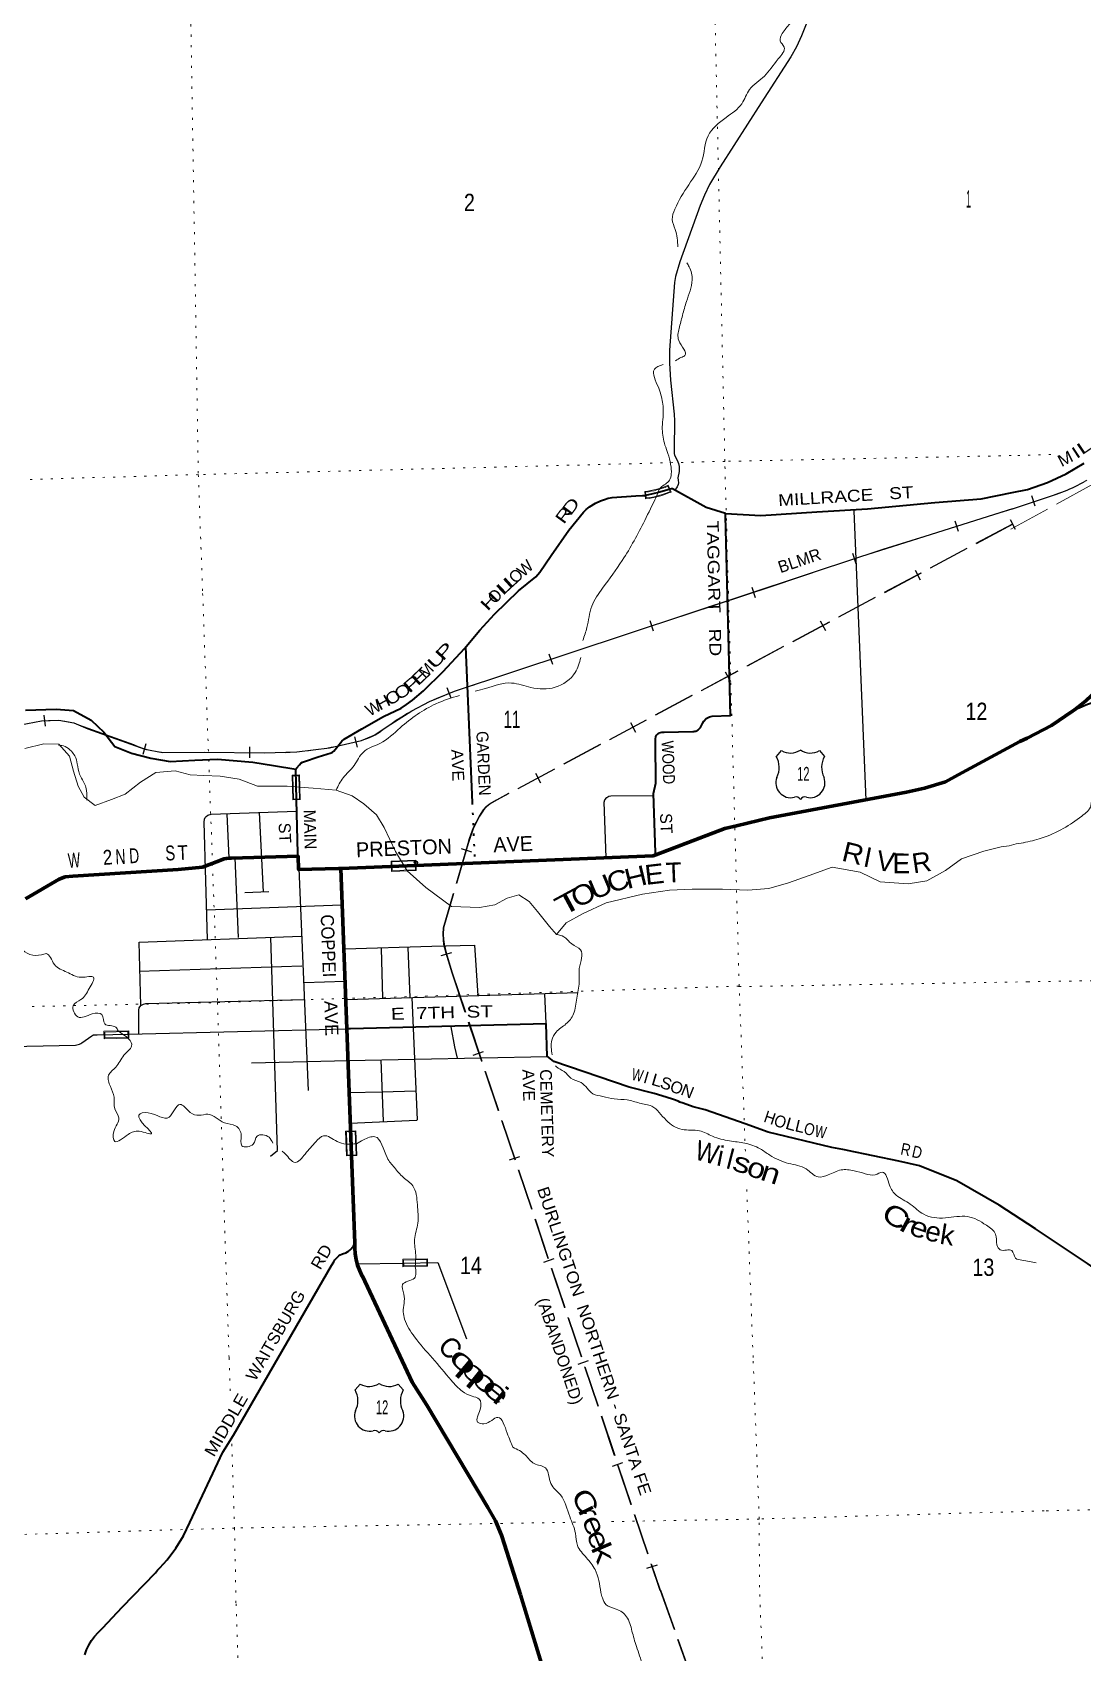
# Model space of a CAD drawing. Header units: feet. Extents: x 505285 to 763886, y -543582 to -353855.
# Drawn here: x 718928 to 729542, y -447020 to -430654 of the extents above; entities that cross this region are included whole.
import ezdxf
from ezdxf.enums import TextEntityAlignment as Align

# ---------------------------------------------------------------- set-up
doc = ezdxf.new("R2010")
doc.units = ezdxf.units.FT
doc.header["$LTSCALE"] = 70
doc.header["$PDMODE"] = 32
doc.header["$PDSIZE"] = 35
doc.linetypes.add('DOTTED', pattern=[1.5, 0.3, -1.2])
doc.linetypes.add('LONG_DASHED', pattern=[7.5, 6, -1.5])
for name, color, linetype, lineweight in [('16', 7, 'Continuous', 25), ('17', 7, 'Continuous', 25), ('20', 7, 'Continuous', 70), ('23', 7, 'Continuous', 70), ('26', 7, 'Continuous', 40), ('27', 7, 'Continuous', 13), ('29', 7, 'Continuous', 25), ('31', 7, 'Continuous', 13), ('34', 7, 'Continuous', 25), ('39', 7, 'Continuous', 13), ('53', 7, 'DOTTED', 40), ('57', 7, 'Continuous', 13), ('61', 7, 'Continuous', 13), ('63', 7, 'Continuous', 25), ('7', 7, 'DOTTED', 13)]:
    doc.layers.add(name, color=color, linetype=linetype, lineweight=lineweight)
doc.layers.add('41', color=7, linetype='Continuous')
doc.layers.add('55', color=7, linetype='Continuous')

msp = doc.modelspace()

# ---------------------------------------------------------------- linework, layer by layer
at = {"layer": '16'}
for p, q in [((726446.4, -437967.59), (726497.71, -437908.83)), ((726689.47, -437902.86), (726689.19, -437903.06)), ((726881.56, -437908.74), (726932.95, -437967.59)), ((722189.06, -444366.56), (722240.37, -444307.8)), ((722432.13, -444301.83), (722431.85, -444302.03)), ((722624.22, -444307.71), (722675.61, -444366.56))]:
    msp.add_line(p, q, dxfattribs=at)
for centre, radius, start, end in [((726588.79, -437751.17), 182.07, 239.97227, 303.45418), ((726790.57, -437751.67), 181.52, 236.33975, 300.08743), ((726790.56, -437751.17), 182.07, 236.54582, 236.59441), ((726253.42, -438078.22), 222.05, 332.97043, 29.75871), ((727125.92, -438078.22), 222.05, 150.24129, 207.02957), ((726592.61, -438233.12), 151.42, 159.09177, 283.81923), ((726786.73, -438233.12), 151.42, 256.18077, 20.90823), ((722331.45, -444150.14), 182.07, 239.97227, 303.45418), ((722533.23, -444150.64), 181.52, 236.33975, 300.08743), ((722533.22, -444150.14), 182.07, 236.54582, 236.59441), ((721996.08, -444477.19), 222.05, 332.97043, 29.75871), ((722868.58, -444477.19), 222.05, 150.24129, 207.02957), ((722335.27, -444632.09), 151.42, 159.09177, 283.81923), ((722529.39, -444632.09), 151.42, 256.18077, 20.90823)]:
    msp.add_arc(centre, radius, start, end, dxfattribs=at)
for centre, major_axis, start_param, end_param in [((726647.95, -438431.94), (-19.56, 51.67), 4.95877769, 6.28318531), ((726731.4, -438431.94), (19.56, 51.67), 0, 1.32637542), ((722390.61, -444830.91), (-19.56, 51.67), 4.95877769, 6.28318531), ((722474.06, -444830.91), (19.56, 51.67), 0, 1.32637542)]:
    msp.add_ellipse(centre, major_axis=major_axis, ratio=0.929097, start_param=start_param, end_param=end_param, dxfattribs=at)
at = {"layer": '20'}
msp.add_line((722105.78, -440720.27), (722046, -439099.05), dxfattribs=at)
for points in [[(729459.52, -437498.29), (729490.21, -437473.53), (729573.05, -437406.68), (729835.91, -437160.57), (730071.61, -436888.33), (732526.49, -434043.61)], [(728908.74, -437817.78), (728981.99, -437784.07), (729228.24, -437653.69), (729440.21, -437511.26), (729459.52, -437498.29)], [(725227.51, -438961.34), (725927, -438695.05), (726043, -438669.05), (726378, -438587.05), (727762, -438327.05), (727945, -438289.05), (728156, -438223.05), (728283, -438155.05), (728908.74, -437817.78)], [(722046, -439099.05), (722801.39, -439068.41), (725202, -438971.05), (725227.51, -438961.34)], [(722185.59, -442884.79), (722152.94, -441999.2), (722105.78, -440720.27)], [(723861.29, -446436.33), (723700.03, -445929.09), (723668.69, -445834.53), (723606.83, -445690.49), (723530.25, -445553.71), (722915, -444522.05), (722766, -444287.05), (722264, -443219.05), (722262.4, -443216.27), (722235.64, -443163.36), (722214.56, -443107.94), (722199.38, -443050.63), (722190.29, -442992.04), (722187.36, -442932.82), (722185.59, -442884.79)], [(726565.49, -455842.03), (726509.16, -453638.17), (726498.52, -453533.25), (726466.82, -453364.46), (726367.61, -452914.89), (726179.33, -452323.85), (725930.3, -451755.73), (725623.25, -451216.75), (724916.88, -450009.08), (724819.68, -449827.31), (724700.06, -449547), (724610.41, -449255.73), (724551.69, -448956.68), (724532.75, -448847.78), (724335.49, -448050.08), (724293.6, -447846.43), (723861.29, -446436.33)]]:
    msp.add_lwpolyline(points, dxfattribs=at)
at = {"layer": '23'}
for points in [[(718857.07, -439404.92), (719199.86, -439206.65), (719259.31, -439184.84), (719338, -439176.05), (720400, -439110.05), (720646, -439085.05), (720814.95, -439021.35), (720839.65, -439012.03), (720864.95, -439003.62), (720889.01, -438998.3), (720914.12, -438995.26), (720939.01, -438994.5), (721612.54, -438974.11)], [(722046, -439099.05), (722021.5, -439098.82), (721617.84, -439110.16), (721613.02, -438974.1), (721612.54, -438974.11)]]:
    msp.add_lwpolyline(points, dxfattribs=at)
at = {"layer": '26'}
for p, q in [((723305.71, -436861.96), (723372.81, -438432.91)), ((721597.4, -438405.01), (721589.24, -438098.41)), ((722185.59, -442884.79), (722186.05, -442883.7))]:
    msp.add_line(p, q, dxfattribs=at)
for points in [[(728829.12, -435301.74), (728986.28, -435270.67), (729185.69, -435202.17), (729376.84, -435113.2), (729557.65, -435004.75)], [(718860, -437501.05), (719169, -437490.05), (719342, -437505.05), (719521, -437600.05), (719651, -437721.05), (719760, -437867.05), (719931, -437934.05), (720125, -437985.05), (720322, -438019.05), (720571, -438006.05), (720798, -437996.05), (721156, -438024.05), (721364, -438058.05), (721591.65, -438097.21), (721601, -438083.05), (721625.84, -438051.02), (721642, -438036.05), (721657.71, -438026.22), (721676.6, -438017.95), (721815, -437971.05), (721946, -437931.05), (721961.13, -437923.45), (721972.94, -437914), (722055, -437815.05), (722080.38, -437792.33), (722256, -437689.05), (722476, -437566.05), (722654, -437479.05), (722708.46, -437443.86), (722771.04, -437398.97), (722880, -437306.05), (723081, -437109.05), (723295, -436876.05), (723451, -436693.05), (723597, -436532.05), (723841, -436296.05), (724017, -436152.05), (724057.92, -436106.69), (724172, -435939.05), (724349, -435683.05), (724499, -435500.05), (724525.45, -435474.73), (724558.51, -435447.56), (724618.72, -435408.58), (724668.31, -435384.96), (724708.45, -435370.78), (724747.41, -435360.15), (724788, -435353.05), (725026, -435334.05), (725093.99, -435332.7), (725122.83, -435331.05)], [(725932.12, -435515.11), (725931, -435515.05), (725738, -435452.05), (725397.27, -435265.91), (725386.55, -435264.26), (725255.52, -435303.02), (725197.83, -435316.21), (725122.83, -435331.05)], [(725932.12, -435515.11), (726289, -435533.05), (726856, -435496.05), (727369, -435468.05), (728048, -435404.05), (728516, -435365.05), (728829.12, -435301.74)], [(725227.51, -438961.34), (725226.57, -438936.49), (725204, -438342.05), (725229, -438239.05), (725224.08, -437818.06), (725223.79, -437793.01), (725228.46, -437768.06), (725229.74, -437764.69), (725233.04, -437758.19), (725237, -437752.06), (725241.57, -437746.38), (725246.72, -437741.21), (725252.38, -437736.6), (725258.49, -437732.62), (725263.18, -437730.21), (725288.14, -437723.41), (725313.18, -437722.78), (725603.99, -437715.48), (725613.62, -437715.09), (725623.15, -437713.7), (725632.49, -437711.32), (725641.53, -437707.98), (725650.16, -437703.71), (725657.27, -437699.22), (725681.01, -437675.06), (725694.27, -437649.22), (725701.06, -437635.99), (725713.88, -437611.01), (725738.89, -437586.23), (725745.03, -437581.53), (725757.27, -437574.05), (725770.22, -437567.9), (725783.75, -437563.13), (725797.03, -437559.92), (725984, -437553.05), (725932.75, -435539.75), (725932.12, -435515.11)], [(729459.52, -437498.29), (729490.21, -437482.71), (729590.09, -437439.72), (729774.26, -437378.31), (729801.29, -437369.29)], [(721612.54, -438974.11), (721611.86, -438948.47), (721597.4, -438405.01)], [(724129.78, -440998.06), (724120.65, -440668.64), (722143.18, -440719.31), (722105.78, -440720.27)], [(729064.51, -442739.55), (728698, -442500.05), (728271, -442255.05), (727894.88, -442102.18), (727686, -442057.05), (727167, -441946.93), (727153.6, -441944.09), (727117, -441937.66), (727006.59, -441918.28), (726364, -441763.05), (726131, -441680.05), (725727, -441539.05), (725604.47, -441507.96), (725505, -441471.48), (725471.77, -441459.3), (725455, -441451.66), (725406.84, -441433.24), (725331.54, -441409.44), (725211, -441373.05), (724960, -441309.05), (724199, -441048.05), (724129.75, -440995.38)], [(731560.35, -446193.15), (731288.7, -445782.53), (731230.54, -445699.74), (731095.15, -445473.88), (730984.12, -445235.11), (730360.02, -443877.95), (730301.33, -443785.26), (730152.09, -443584.75), (729982.71, -443400.93), (729795.05, -443235.83), (729591.15, -443091.25), (729064.51, -442739.55)], [(719836.25, -446562.43), (720171.75, -446213.05), (720192, -446188.05), (720215.33, -446163.05), (720288.53, -446084.59), (720378.15, -445966.34), (720454.92, -445839.36), (720518, -445705.05), (720853, -444994.05), (720959, -444825.05), (721952.12, -443109.75), (721973.79, -443072.33), (721980.74, -443059.75), (721985.31, -443052.66), (721996.92, -443038.24), (722009.97, -443025.11), (722024.33, -443013.41), (722039.82, -443003.28), (722056.3, -442994.83), (722063.16, -442992.17), (722095.14, -442981.76), (722113.16, -442972.24), (722120.97, -442967.4), (722135.69, -442955.97), (722149.14, -442943.06), (722161.17, -442928.82), (722171.65, -442913.4), (722180.45, -442896.97), (722185.59, -442884.79)], [(719459.42, -447042.74), (719476.41, -446992.47), (719498.56, -446944.26), (719525.63, -446898.62), (719557.32, -446856.07), (719593.28, -446817.06), (719594, -446816.4), (719604.53, -446806.8), (719640.75, -446768.61), (719836.25, -446562.43)]]:
    msp.add_lwpolyline(points, dxfattribs=at)
at = {"layer": '29'}
for p, q in [((727229, -435486.05), (727351.91, -438409.05)), ((720735.05, -438551.6), (721595.62, -438521.38)), ((720916.6, -438995.02), (720897.58, -438545.98)), ((721220.49, -438534.55), (721260.27, -439334.14)), ((720699.11, -439817.99), (720663.27, -438630.22)), ((721011.7, -439797.51), (720978.69, -438992.99)), ((721620.17, -439098.72), (721716.35, -441342.08)), ((721075.98, -439341.62), (721318.17, -439332.89)), ((720689.05, -439517.56), (722053.34, -439468.4)), ((722454.33, -439906.88), (722466.6, -440406.68)), ((722723.08, -439897.18), (722741.64, -440403.18)), ((721652.38, -440086.5), (720007.96, -440140.92)), ((721675.61, -440250.54), (722086.37, -440238.79)), ((722103.68, -440423.09), (724444.66, -440353.76)), ((724104.62, -440366.05), (724116.64, -440666.63)), ((720075.12, -440465.06), (721670.53, -440423.47)), ((719582.01, -440780.62), (719900.97, -440772.74)), ((722450.27, -441032.45), (722474.17, -441655.84)), ((722210.99, -443092.59), (722673.01, -443085.47))]:
    msp.add_line(p, q, dxfattribs=at)
for points in [[(727029.35, -428695.37), (727107.52, -429126.02), (727128.93, -429310.27), (727130, -429404.54), (727120.36, -429477.39), (727034.71, -429768.77), (726794.87, -430454.36), (726700.65, -430690.04), (726650.33, -430799.31), (726593.59, -430900), (726293.79, -431367.06)], [(726293.79, -431367.06), (725879.44, -432011.95), (725772.38, -432191.92), (725722.06, -432299.05), (725678.16, -432401.88), (725472.58, -432971.78), (725427.62, -433119.62), (725416.91, -433181.75), (725365.51, -433863.06), (725365.51, -433995.89)], [(725365.51, -433995.89), (725377.3, -434167.28), (725413.7, -434510.08), (725415.84, -434576.5), (725413.7, -434863.59), (725413.17, -434907.5), (725417.99, -434923.58), (725443.68, -434975), (725458.14, -435009.27), (725462.95, -435039.27), (725462.95, -435090.69), (725452.25, -435152.82), (725452.78, -435176.39), (725456.53, -435204.24), (725454.92, -435220.31), (725443.68, -435242.81), (725420.13, -435277.09)], [(724727.67, -438990.03), (724705.71, -438429.2), (724714.28, -438407.78), (724733.55, -438382.07), (724752.82, -438369.21), (724774.24, -438364.93), (725205.16, -438362.17)], [(720663.27, -438630.22), (720666.27, -438602.23), (720674.84, -438586.16), (720684.47, -438575.44), (720702.67, -438561.52), (720735.05, -438551.6)], [(720023.42, -440482.61), (720007.15, -439842.33), (721649.11, -439783.16)], [(721335.78, -442005.78), (721404.44, -441949.58), (721336.91, -439796.24)], [(722085.05, -439911.42), (722965.64, -439884.21), (723394.98, -439873.94), (723430.06, -440382.73)], [(722763.71, -440403.54), (722815.02, -441640.06), (722811.13, -441644.19), (722140.93, -441675.57)], [(720003.42, -440766.4), (720004.06, -440531.53), (720008.34, -440505.82), (720023.42, -440482.61)], [(720023.42, -440482.61), (720050.1, -440469.4), (720075.12, -440465.06)], [(719900.97, -440772.74), (722104.08, -440718.35), (722113.58, -440718.11)], [(723155.53, -440698.31), (723193.41, -440900.1), (723220.18, -441016.57)], [(718110, -440823.05), (718116.44, -440864.68), (718127.68, -440882.89), (718150.7, -440896.82), (718179.08, -440904.32), (718214.94, -440907.53), (719364.86, -440883.97), (719377.44, -440882.36), (719390.82, -440879.15), (719404.74, -440874.33), (719416.25, -440868.97), (719428.83, -440860.94), (719527.6, -440789.7), (719537.51, -440783.27), (719544.73, -440781.13), (719582.01, -440780.62)], [(721144.02, -441061.85), (722121.28, -441039.24), (724133.78, -440997.73)], [(722122, -441362.27), (722463.62, -441356.85), (722800.3, -441347.23)], [(722673.01, -443085.47), (723025, -443080.05), (723314, -443851.05)]]:
    msp.add_lwpolyline(points, dxfattribs=at)
at = {"layer": '31'}
for p, q in [((719651.21, -440744.02), (719901.14, -440738.1)), ((719901.14, -440738.1), (719902.91, -440813.08)), ((722672.75, -443122.62), (722671.2, -443047.64)), ((722922.69, -443117.47), (722672.75, -443122.62))]:
    msp.add_line(p, q, dxfattribs=at)
for points in [[(719902.91, -440813.08), (719652.98, -440819), (719651.21, -440744.02)], [(722671.2, -443047.64), (722921.15, -443042.48), (722922.69, -443117.47)]]:
    msp.add_lwpolyline(points, dxfattribs=at)
for points in [[(719659.39, -440751.82), (719893.33, -440746.28), (719894.72, -440805.27), (719660.78, -440810.81)], [(722679.36, -443055.46), (722913.31, -443050.63), (722914.53, -443109.63), (722680.58, -443114.46)]]:
    msp.add_lwpolyline(points, close=True, dxfattribs=at)
at = {"layer": '34'}
for p, q in [((729062.12, -435441), (729027.23, -435336.04)), ((728287.67, -435697.13), (728254.96, -435591.46)), ((727253.27, -436022.52), (727217.93, -435917.71)), ((726237.21, -436366.3), (726202.69, -436261.21)), ((725204.39, -436701.75), (725170.14, -436596.58)), ((724187.06, -437039.09), (724152.03, -436934.17)), ((723160.02, -437379.05), (723120.3, -437275.82)), ((719059.33, -437660.53), (719048.05, -437550.5)), ((722213.97, -437875.74), (722187.41, -437768.37)), ((720046.66, -437944.59), (720078.92, -437838.79)), ((721123.97, -437983.03), (721124.07, -437872.42))]:
    msp.add_line(p, q, dxfattribs=at)
at = {"layer": '34', "lineweight": 13}
for p, q in [((728834.22, -435466.71), (729218.72, -435338.92)), ((719349.45, -437633.38), (719953.37, -437848.03)), ((720327.97, -437928.74), (721488.38, -437929.89))]:
    msp.add_line(p, q, dxfattribs=at)
at = {"layer": '34'}
for points in [[(728834.3, -435465.53), (729218.38, -435337.88), (729246.68, -435329.02), (729274.62, -435319.57), (729302.41, -435309.63), (729330.26, -435299.32), (729357.74, -435288.41), (729384.92, -435277.06), (729412.16, -435265.35), (729439.04, -435253.03), (729465.6, -435240.28), (729492.18, -435226.99), (729518.29, -435213.31), (729544.3, -435199.31)], [(718809.13, -437648.6), (719019.99, -437609.21), (719194.3, -437600.77), (719346.12, -437628.9), (719488.01, -437687.98), (720065.87, -437893.35), (720241.6, -437927.12), (720667.54, -437924.3), (721269.21, -437929.93), (721600.96, -437921.49), (721929.91, -437879.29), (722255.35, -437806.15), (722380.46, -437751.29), (722550.56, -437642.98), (722761.43, -437507.94), (722942.77, -437413.7), (723195.55, -437307.07), (727309.1, -435945.34), (728835.49, -435464.93)]]:
    msp.add_lwpolyline(points, dxfattribs=at)
at = {"layer": '34', "lineweight": 13}
msp.add_lwpolyline([(723394.16, -437244.65), (724565.51, -436853.59), (725566.06, -436527.68), (726403.43, -436252.64), (727522.96, -435875.12), (728838.4, -435467.9)], dxfattribs=at)
for centre, radius, start, end in [((728721.75, -433718.17), 1695.23, 287.04733, 300.52286), ((724113.35, -439888.38), 2737.86, 105.22794, 127.62117), ((719134.54, -438430.83), 827.47, 74.05439, 104.45066), ((722063.89, -437147.78), 686.94, 283.12602, 303.64732), ((720312.36, -437093.37), 835.61, 244.44401, 271.323), ((721267.03, -434083.12), 3853.13, 273.29331, 284.31846)]:
    msp.add_arc(centre, radius, start, end, dxfattribs=at)
at = {"layer": '39'}
for points in [[(718851, -437889.05), (719044, -437839.05), (719195, -437843.05), (719303, -437966.05), (719345, -438116.05), (719390, -438267.05), (719451, -438380.05), (719562, -438465.05), (719729, -438402.05), (719864, -438348.05), (720019, -438227.05), (720175, -438130.05), (720371, -438112.05), (720521, -438152.05), (720660, -438160.05), (720827, -438168.05), (721018, -438198.05), (721203, -438267.05), (721504, -438269.05), (721628.14, -438278.12)], [(721628.14, -438278.12), (721764, -438288.05), (721997, -438307.05), (722159, -438365.05), (722278, -438448.05), (722406, -438558.05), (722484, -438685.05), (722599, -438928.05), (722714.68, -439123.93)], [(722714.68, -439123.93), (722903, -439293.05), (723165, -439483.05), (723448, -439493.05), (723600, -439466.05), (723725, -439400.05), (723844, -439367.05), (723947, -439432.05), (724034, -439534.05), (724153, -439687.05), (724225, -439768.05), (724322, -439648.05), (724494, -439555.05), (724726, -439448.05), (725094.74, -439359.33), (725368.18, -439319.67), (725597, -439309.05), (725901, -439310.05), (726158, -439319.05), (726372, -439303.05), (726569, -439245.05), (726778, -439172.05), (727010, -439085.05), (727293, -439138.05), (727496, -439234.05), (727780, -439254.05), (727966, -439225.05), (728156, -439119.05), (728319, -439002.05), (728542, -438923.05), (728719, -438880.05), (728799, -438870.05), (728871, -438851.05), (728942.71, -438839.13), (728940.66, -438839.6)]]:
    msp.add_lwpolyline(points, dxfattribs=at)
for points in [[(726689.86, -430465.75), (726584, -430567.05), (726507, -430666.05), (726485, -430739.05), (726525, -430802.05), (726466, -430922.05), (726326, -431095.05), (726176, -431231.05), (726097, -431374.05), (725939, -431513.05), (725757, -431699.05), (725694, -431954.05), (725561, -432193.05), (725421, -432440.05), (725394, -432543.05), (725425, -432645.05), (725451.98, -432820.48)], [(725541.33, -432982.8), (725566, -433021.05), (725596, -433154.05), (725538, -433371.05), (725498, -433513.05), (725464, -433644.05), (725461, -433767.05), (725522, -433918.05), (725482, -433939.05), (725427.31, -433970.8)], [(725302.7, -434008.44), (725214, -434057.05), (725254, -434239.05), (725280, -434316.05), (725304, -434468.05), (725294, -434663.05), (725321, -434823.05), (725351, -434909.05), (725378, -435018.05), (725385, -435115.05), (725367, -435177.05), (725279, -435252.05), (725232.09, -435347.6)], [(725232.09, -435347.6), (725116, -435584.05), (724890, -435987.05), (724691, -436267.05), (724582, -436451.05), (724532, -436664.05), (724491.55, -436795.99)], [(724470.39, -436967.71), (724414, -437119.05), (724210, -437269.05), (723967, -437272.05), (723771, -437226.05), (723508, -437280.05), (723402.59, -437308.25)], [(728942.71, -438839.13), (729124.32, -438793.83), (729346.69, -438694.66), (729534.12, -438570.41), (729625.56, -438465.12), (729630.93, -438374.48), (729658.23, -438277.15), (729717.99, -438188.9), (729800.27, -438114.05), (729898.32, -437960.31), (729994.9, -437893.07), (730154.97, -437864.14), (730401.82, -437913.03), (730677.87, -437928.87), (730844.39, -437913.82), (730984.53, -437823.15), (731200.27, -437635.72), (731336.81, -437490.88), (731471.46, -437418.47), (731603.15, -437382.35), (731763.63, -437299.12), (731880.37, -437233.28), (731953.63, -437077.05)], [(723245.95, -437351.74), (723006, -437436.05), (722646, -437678.05), (722441, -437836.05), (722273, -437923.05), (722179, -438059.05), (722068, -438184.05), (721997.38, -438307.7)], [(719191, -437855.05), (719260, -437867.05), (719322, -437916.05), (719357, -437963.05), (719382, -438044.05), (719405, -438146.05), (719445, -438225.05), (719469, -438279.05), (719478, -438409.05)], [(718604.8, -439607), (718656, -439644.05), (718703, -439725.05), (718774, -439821.05), (718812, -439901.05), (719021, -439971.05), (719067, -439960.05), (719150, -440068.05), (719277, -440146.05), (719423, -440198.05), (719546, -440199.05), (719503, -440311.05), (719419, -440424.05), (719339, -440486.05), (719386, -440597.05), (719532, -440569.05), (719631, -440576.05), (719661, -440670.05), (719771, -440703.05), (719793.92, -440739.2)], [(724180.64, -440981.19), (724177.67, -440834.22), (724220.98, -440752.33), (724320.51, -440670.52), (724397.27, -440569.4), (724429.8, -440409.5), (724454.23, -440247.86), (724455.38, -440109.14), (724468.79, -439919.75), (724378.36, -439860.54), (724299.53, -439788.89), (724225, -439768.05)], [(719793.92, -440739.2), (719931, -440895.05), (719853, -440986.05), (719770, -441108.05), (719698, -441189.05), (719716, -441303.05), (719753, -441410.05), (719762, -441526.05), (719803, -441620.05), (719751, -441758.05), (719760, -441856.05), (719896, -441786.05), (720008, -441754.05), (720133, -441779.05), (720003, -441590.05), (720097, -441567.05), (720309, -441611.05), (720419, -441482.05), (720524, -441563.05), (720613, -441593.05), (720701, -441582.05), (720868, -441668.05), (720982, -441700.05), (721039, -441795.05), (721046, -441900.05), (721160, -441884.05), (721198, -441805.05), (721320, -441815.05), (721357.43, -441874.79)], [(729073.07, -443084.56), (728928.51, -443056.78), (728863.49, -443034.9), (728826.71, -442959.78), (728709.96, -442951.73), (728676.04, -442900.64), (728662.27, -442794.59), (728568.69, -442703.34), (728378.85, -442615.39), (728154.44, -442629.13), (727936.28, -442592.41), (727800.17, -442490.56), (727658.39, -442398.95), (727590.61, -442298.77), (727517.69, -442166.61), (727444.33, -442193.25), (727345.56, -442182.58), (727232.05, -442152.31), (727101.26, -442144.74), (726970.52, -442195.46), (726870.8, -442214.97), (726747.5, -442134.79), (726570.83, -442078.55), (726379.12, -441994.69), (726282.53, -441931.68), (726127.92, -441874.68), (725974.5, -441851.82), (725802.12, -441803.47), (725669.71, -441749.73), (725494.51, -441735.65), (725332.61, -441642.73), (725187.07, -441501), (725063.45, -441469.07), (724939.84, -441437.14), (724808.98, -441427.56), (724691.6, -441401.45), (724592.27, -441374.71), (724473.85, -441262.2), (724369.87, -441217.54), (724303.29, -441151.49), (724222.31, -441100.85), (724216.12, -441092.87)], [(721451.47, -441954.77), (721484, -441983.05), (721583, -442069.05), (721684, -441984.05), (721793, -441860.05), (721870, -441800.05), (722008, -441858.05), (722098.07, -441882.88), (722202.11, -441880.44)], [(722202.11, -441880.44), (722275, -441840.05), (722388, -441809.05), (722513, -442020.05), (722586, -442121.05), (722677, -442220.05), (722772, -442304.05), (722819, -442496.05), (722823, -442682.05), (722791, -442848.05), (722802, -443004.05), (722795.13, -443118.82)], [(722795.13, -443118.82), (722788, -443238.05), (722668, -443303.05), (722683, -443399.05), (722676, -443578.05), (722690, -443652.05), (722791, -443832.05), (722970, -444046.05), (723161, -444269.05), (723273, -444381.05), (723371, -444430.05), (723442.81, -444458.67), (723453, -444564.05), (723428, -444692.05), (723491, -444710.05), (723632, -444644.05), (723727, -444804.05), (723783, -444945.05)], [(723783, -444945.05), (723910, -445025.05), (724000, -445111.05), (724112, -445154.05), (724167, -445313.05), (724264, -445427.05), (724359, -445647.05), (724416, -445814.05), (724438, -445940.05), (724527, -446062.05), (724615, -446182.05), (724672.81, -446412.17)], [(724672.81, -446412.17), (724688.38, -446467.72), (724726.54, -446536.92), (724828.42, -446580.24), (724933.26, -446657.6), (724987.61, -446802.66), (725032.19, -446958.04), (725095.92, -447151.04), (725112.55, -447315.24), (725054.4, -447469.5), (725020.89, -447641.14), (725020.31, -447765.66), (725106.35, -447891.76), (725255.83, -448054.21), (725360.1, -448183.81), (725413.78, -448377.09), (725524.86, -448534.6), (725612.25, -448636.56), (725613.45, -448825.3), (725675.85, -448970.13), (725676.11, -449124.75), (725732.67, -449422.37), (725777.56, -449662.09), (725828.04, -449957.87), (725875.51, -450145.3), (725886.77, -450333.75), (725995.84, -450491.32), (726106.53, -450634.79), (726293.1, -450900.63), (726457.4, -451016.48), (726556.41, -451174.34), (726632.33, -451371), (726774.76, -451569.81), (726843.93, -451668.26), (726980.31, -451939.53), (727056.97, -452089.99), (727168.89, -452205.31), (727284.33, -452374.75), (727392.85, -452512.26), (727482.7, -452630.21), (727558.02, -452732.51), (727641.95, -452854.65), (727638.51, -453021.42), (727613.59, -453285.2), (727638.1, -453443.15), (727650.31, -453593.42), (727645.97, -453800.38), (727638.28, -453959.25), (727704.1, -454081.9), (727787.79, -454268.3), (727826.72, -454437.9), (727868.67, -454571.26), (727882.95, -454723.48), (727895.38, -454881.77), (727972.4, -454899.68), (728076.01, -454932.9), (728157.88, -454980.79), (728174.52, -455072.7), (728152.86, -455235.97), (728160.55, -455368.29), (728238.28, -455484.58), (728270.28, -455622.24), (728316.14, -455751.48), (728397.44, -455851.6), (728478.8, -455953.73), (728539.26, -456028.33), (728601.29, -456086.82), (728655.1, -456139.53), (728736.18, -456231.62), (728774.87, -456363.1)]]:
    msp.add_spline(points, degree=3, dxfattribs=at)
at = {"layer": '53'}
msp.add_line((723372.81, -438432.91), (723398.92, -439044.18), dxfattribs=at)
at = {"layer": '55'}
msp.add_point((722803.9, -439040.71), dxfattribs=at)
at = {"layer": '57'}
for p, q in [((722802.99, -439015.73), (722553.15, -439024.82)), ((722556.97, -439129.75), (722553.15, -439024.82)), ((722802.99, -439015.73), (722806.81, -439120.66)), ((722806.81, -439120.66), (722556.97, -439129.75)), ((722092.88, -441752.51), (722197.81, -441748.68)), ((722092.88, -441752.51), (722102.02, -442002.56)), ((722197.81, -441748.68), (722206.95, -441998.73)), ((722206.95, -441998.73), (722102.02, -442002.56))]:
    msp.add_line(p, q, dxfattribs=at)
for points in [[(722795.28, -439024.01), (722561.43, -439032.52), (722564.67, -439121.46), (722798.52, -439112.95)], [(722190.1, -441756.96), (722101.16, -441760.21), (722109.72, -441994.27), (722198.66, -441991.02)]]:
    msp.add_lwpolyline(points, close=True, dxfattribs=at)
at = {"layer": '61'}
for p, q in [((725125.46, -435366.14), (725116.26, -435291.7)), ((725132.39, -435357.02), (725125.15, -435298.47)), ((725348.61, -435238.83), (725371.87, -435293.05)), ((725353.23, -435229.29), (725382.8, -435298.21)), ((721558.85, -438406.03), (721552.48, -438156.11)), ((721553.3, -438156.11), (721628.27, -438154.2)), ((721629.1, -438155.03), (721635.47, -438404.95)), ((721635.46, -438404.12), (721560.49, -438406.03))]:
    msp.add_line(p, q, dxfattribs=at)
msp.add_lwpolyline([(721560.67, -438163.92), (721621.28, -438162.37), (721627.24, -438396.32), (721566.64, -438397.87)], close=True, dxfattribs=at)
for radius, start, end in [(844.18, 276.71722, 293.27331), (852.18, 277.14433, 292.7426), (919.18, 276.71744, 293.25947), (911.18, 277.13813, 292.77376)]:
    msp.add_arc((725019.16, -434452.9), radius, start, end, dxfattribs=at)
at = {"layer": '63', "linetype": 'LONG_DASHED', "lineweight": 13}
msp.add_line((728817.53, -435671.74), (729659.16, -435209.9), dxfattribs=at)
at = {"layer": '63'}
for p, q in [((728808.66, -435573.06), (728860.81, -435670.61)), ((727849.3, -436085.93), (727901.45, -436183.47)), ((726889.95, -436598.79), (726942.09, -436696.33)), ((725930.59, -437111.65), (725982.73, -437209.2)), ((724971.23, -437624.51), (725023.38, -437722.06)), ((724011.87, -438137.37), (724064.02, -438234.92)), ((723261.1, -438898.93), (723367.24, -438930.08)), ((723060.12, -439978.91), (723165.95, -439946.75)), ((723383.41, -440984.7), (723488.23, -440949.38)), ((723749.67, -442043.94), (723854.49, -442008.62)), ((724097.04, -443074.83), (724201.86, -443039.51)), ((724444.41, -444105.71), (724549.23, -444070.39)), ((724791.78, -445136.6), (724896.6, -445101.28)), ((725139.15, -446167.49), (725243.97, -446132.17))]:
    msp.add_line(p, q, dxfattribs=at)
at = {"layer": '63', "linetype": 'LONG_DASHED', "lineweight": 13}
for points in [[(728833.44, -435617.08), (723617.6, -438405.41), (723553.09, -438443.32), (723515.14, -438474.97), (723482.95, -438507.57), (723442.84, -438570.03), (723381.41, -438687.12), (723343.63, -438795.79), (723328.87, -438847.35), (723079.17, -439698.26), (723074.45, -439764.41), (723080.32, -439816.5), (723083.9, -439866), (723105.15, -439953.41), (723165.89, -440153.31), (725268.12, -446392.09)], [(725272.44, -446391.88), (725909.27, -448185.73), (729493.23, -456263.82)]]:
    msp.add_lwpolyline(points, dxfattribs=at)
at = {"layer": '63', "linetype": 'LONG_DASHED'}
for points in [[(728835.37, -435620.7), (723619.61, -438408.99), (723555.46, -438446.68), (723517.92, -438477.99), (723486.17, -438510.15), (723446.39, -438572.09), (723385.18, -438688.75), (723347.54, -438797.03), (723332.81, -438848.49), (723083.23, -439698.99), (723078.57, -439764.33), (723084.4, -439816.12), (723087.96, -439865.36), (723109.11, -439952.33), (723169.8, -440152.06), (725272.01, -446390.78)], [(725276.3, -446390.51), (725913.08, -448184.21), (729492.8, -456265.34)]]:
    msp.add_lwpolyline(points, dxfattribs=at)
at = {"layer": '7'}
for p, q in [((729221.51, -434916.71), (728819.04, -434929.12)), ((726070.87, -440288.19), (725962.44, -436320.58)), ((730897.51, -440213.71), (728985.54, -440244.27)), ((726211.76, -444040.49), (726144.84, -442258.75)), ((720915.24, -444040.49), (720927.78, -444427.71)), ((731505.23, -445536.32), (729154.66, -445588.12))]:
    msp.add_line(p, q, dxfattribs=at)
for points in [[(719705.89, -400831.92), (719787, -403239.05), (719957, -408571.05), (720095, -413898.05), (720250, -419239.05), (720363, -424548.05), (720518, -429837.05), (720605, -435121.05), (720648.65, -436320.58)], [(725962.44, -436320.58), (725926, -434987.05), (725809, -429695.05), (725707, -424399.05), (725632, -419071.05), (725468, -413752.05), (725314, -408436.05), (725237.67, -405580.84)], [(728819.04, -434929.12), (725926, -434987.05), (720605, -435121.05), (715269, -435274.05), (710025, -435468.05), (704723, -435622.05), (702103.53, -435764.4)], [(720648.65, -436320.58), (720799, -440452.05), (720915.24, -444040.49)], [(726062.98, -440293.3), (726071, -440293.05), (727077.35, -440276.21), (728985.54, -440244.27)], [(716930.59, -440535.83), (720800, -440454.05), (726070.87, -440288.19)], [(726133.48, -441956.42), (726071, -440293.05), (726070.87, -440288.19)], [(726276.44, -446360.33), (726273, -445671.05), (726211.76, -444040.49)], [(720943.49, -444912.68), (720971, -445762.05), (720985.82, -446526.48)], [(729154.66, -445588.12), (726273, -445671.05), (724715.38, -445697.78)], [(724415.6, -445702.93), (720971, -445762.05), (715633, -445923.05), (710373, -446041.05), (704997, -446193.05), (699849, -446405.05), (697462.68, -446537.91)], [(727443.47, -484881.12), (727384.85, -482637.09), (727232.71, -477357.89), (727051.38, -472115.65), (726883.53, -466850.94), (726693.54, -461659.15), (726570.74, -456349), (726451.98, -450966.43), (726276.44, -446360.33)], [(720985.82, -446526.48), (721136.33, -451124.56), (721281.98, -456460.18), (721458.93, -461762.79), (721613.6, -466987.7), (721748.42, -472223.22), (721958.69, -477492.75), (722146.44, -482748.87), (722310.61, -487953.43), (722418.11, -492202.06)]]:
    msp.add_lwpolyline(points, dxfattribs=at)

# ---------------------------------------------------------------- texts
at = {"layer": '16', "width": 0.6}
for p in [(726719.36, -438213.37), (722462.03, -444612.34)]:
    msp.add_text('12', height=140, dxfattribs=at).set_placement(p, align=Align.CENTER)
at = {"layer": '16'}
for s, height, rotation, p in [('AVE', 150, 2.322, (723588.99, -438936.02)), ('PRESTON', 150, 2.322, (722201.33, -438986.57)), ('AVE', 132.3, 272.111, (721877.02, -440437.88))]:
    msp.add_text(s, height=height, rotation=rotation, dxfattribs=at).set_placement(p)
at = {"layer": '16', "width": 0.95}
msp.add_text('COPPEI', height=132.3, rotation=272.113, dxfattribs=at).set_placement((721841.26, -439566.22))
at = {"layer": '17'}
for s, rotation, width, p in [('W', 4.465, 0.65, (719293.85, -439095.3)), ('2', 4.465, 0.85, (719646.74, -439064.45)), ('N', 2.465, 0.7, (719770.62, -439057.4)), ('D', 3.779, 0.7, (719910.81, -439048.34)), ('S', 2.993, 0.75, (720274.73, -439020.51)), ('T', 2.393, 0.85, (720398.07, -439017.14))]:
    msp.add_text(s, height=150, rotation=rotation, dxfattribs=dict(at, width=width)).set_placement(p)
at = {"layer": '27'}
for s, rotation, width, p in [('I', 33.215, 1.4, (729507.01, -434948.72)), ('L', 34.215, 1.65, (729594.25, -434886.77)), ('M', 26.973, 1.1, (729393.77, -435012.98))]:
    msp.add_text(s, height=120, rotation=rotation, dxfattribs=dict(at, width=width)).set_placement(p, align=Align.CENTER)
for s, rotation, width, p in [('MILLRACE   ST', 3.505, 1.2, (726468.6, -435440.44)), ('R', 53.891, 1.4, (724298.49, -435629.57)), ('D', 52.793, 1.45, (724366.92, -435542.52)), ('TAGGART   RD', 271.209, 1.2, (725743.59, -435587.09)), ('H', 46.651, 1.55, (723528.53, -436507.06)), ('L', 43.119, 2, (723678.53, -436352.23)), ('L', 42.055, 1.95, (723748.14, -436286.58)), ('U', 46.924, 1.6, (722992.67, -437095.69)), ('P', 47.81, 1.7, (723075.62, -437012.24)), ('E', 43.468, 1.75, (722821.68, -437264.47)), ('O', 34.121, 1.3, (722633.87, -437404.73)), ('P', 40.739, 1.65, (722737.33, -437336.38)), ('H', 27.606, 1.15, (722440.49, -437506.04)), ('O', 30.18, 1.2, (722536.97, -437459.08)), ('GARDEN', 272.446, 0.95, (723414.28, -437714.13)), ('WOOD', 272.174, 0.85, (725286.93, -437811.21)), ('E  7TH  ST', 1.581, 1.3, (722552.68, -440628.76)), ('W', 347.464, 0.75, (724975.03, -441231.96)), ('L', 343.713, 1.15, (725174.2, -441282.03)), ('S', 341.65, 1.05, (725260.82, -441310.21)), ('N', 337.936, 1.05, (725471.19, -441381.05)), ('H', 341.379, 0.95, (726310.15, -441655.98)), ('O', 342.39, 0.95, (726411.81, -441694.83)), ('L', 343.876, 1.15, (726529.14, -441725.59)), ('L', 346.708, 1.05, (726626.39, -441751.88)), ('O', 346.708, 0.85, (726716.12, -441778.97)), ('W', 349.004, 0.75, (726827.7, -441807.5)), ('R', 348.719, 0.85, (727695.12, -441987.24)), ('D', 347.312, 0.85, (727808.51, -442012.63)), ('RD', 59.93, 1.1, (721837.8, -443162.65)), ('WAITSBURG', 59.93, 1.05, (721180.99, -444286.84)), ('MIDDLE', 59.93, 1.15, (720762.97, -445051.95))]:
    msp.add_text(s, height=120, rotation=rotation, dxfattribs=dict(at, width=width)).set_placement(p)
for s, rotation, p in [('W', 42.096, (723891.42, -436161.23)), ('O', 43.46, (723810.56, -436230.27)), ('O', 44.974, (723600.09, -436434.69)), ('M', 45.318, (722901.4, -437189.61)), ('W', 29.296, (722335.71, -437566.78)), ('AVE', 272.446, (723160.3, -437898.33)), ('MAIN', 271.524, (721669.52, -438506.96)), ('ST', 272.174, (725270.64, -438543.38)), ('ST', 272.455, (721416.11, -438640.69)), ('AVE', 271.588, (723880.25, -441130)), ('CEMETERY', 271.588, (724056.33, -441129.06)), ('I', 343.713, (725094.55, -441262.2)), ('O', 338.158, (725359.68, -441344.15))]:
    msp.add_text(s, height=120, rotation=rotation, dxfattribs=at).set_placement(p)
at = {"layer": '34'}
msp.add_text('BLMR', height=120, rotation=18.635, dxfattribs=at).set_placement((726487.81, -436117.5))
at = {"layer": '41'}
for s, rotation, width, p in [('R', 346.44, 1.1, (727096.43, -439018.74)), ('H', 13.585, 1.15, (724939.88, -439308.78)), ('E', 6.594, 1.1, (725127.88, -439266.24)), ('O', 24.848, 1.15, (724427.39, -439502.28)), ('U', 22.84, 1.2, (724601.56, -439421.67)), ('C', 21.522, 1.15, (724779.38, -439355.96)), ('T', 28.398, 1.65, (724276.4, -439593.12)), ('o', 318.738, 1.85, (723120.92, -444057.47)), ('p', 319.767, 1.95, (723212.53, -444156.71)), ('p', 321.186, 1.9, (723323.03, -444260.15)), ('e', 321.392, 1.8, (723449.89, -444367.82)), ('i', 321.369, 1.6, (723564.35, -444473.72)), ('C', 300.967, 1.35, (724362.06, -445435.53)), ('r', 295.638, 1.5, (724435.95, -445578.48)), ('e', 293.31, 1.3, (724476.64, -445681.92)), ('e', 292.464, 1.25, (724523.38, -445826.84)), ('k', 292.981, 1.45, (724567.06, -445960.16))]:
    msp.add_text(s, height=200, rotation=rotation, dxfattribs=dict(at, width=width)).set_placement(p)
for s, rotation, p in [('I', 348.69, (727315.52, -439076.09)), ('V', 350.972, (727446.82, -439111.63)), ('R', 8.425, (727833.16, -439150.3)), ('T', 2.269, (725331.53, -439242.2)), ('E', 359.798, (727621.26, -439147.87)), ('C', 313.076, (723013.32, -443937.08))]:
    msp.add_text(s, height=200, rotation=rotation, dxfattribs=at).set_placement(p)
for s, rotation, width, p in [('W', 344.65, 0.9, (725719.55, -442063.47)), ('s', 343.752, 1.3, (726073.44, -442168.71)), ('o', 340.063, 1.2, (726216.07, -442220.79)), ('n', 341.906, 1.25, (726362, -442268.52)), ('C', 328.346, 1.35, (727602.07, -442698.98)), ('r', 331.382, 1.6, (727733.42, -442776.71)), ('e', 340.775, 1.2, (727859.66, -442820.65)), ('k', 351.176, 1.05, (728159.55, -442899.85)), ('e', 346.031, 1.05, (728010.32, -442864.78))]:
    msp.add_text(s, height=200, rotation=rotation, dxfattribs=dict(at, width=width)).set_placement(p, align=Align.CENTER)
for s, rotation, p in [('i', 348.43, (725863.06, -442102.22)), ('l', 345.6, (725957.65, -442132.49))]:
    msp.add_text(s, height=200, rotation=rotation, dxfattribs=at).set_placement(p, align=Align.CENTER)
at = {"layer": '63', "width": 1.1}
msp.add_text('BURLINGTON  NORTHERN - SANTA FE', height=120, rotation=288.622, dxfattribs=at).set_placement((724027.16, -442338.5))
at = {"layer": '63'}
msp.add_text('(ABANDONED)', height=120, rotation=288.622, dxfattribs=at).set_placement((724024.49, -443460.91))
at = {"layer": '7'}
for s, width, p in [('2', 0.85, (723289, -432459.05)), ('1', 0.4, (728362.77, -432424.78)), ('12', 0.85, (728358.1, -437599.86)), ('11', 0.65, (723690.05, -437680.68)), ('14', 0.85, (723249, -443197.05)), ('13', 0.85, (728428.12, -443214.97))]:
    msp.add_text(s, height=175, dxfattribs=dict(at, width=width)).set_placement(p)

doc.saveas('drawing.dxf')
